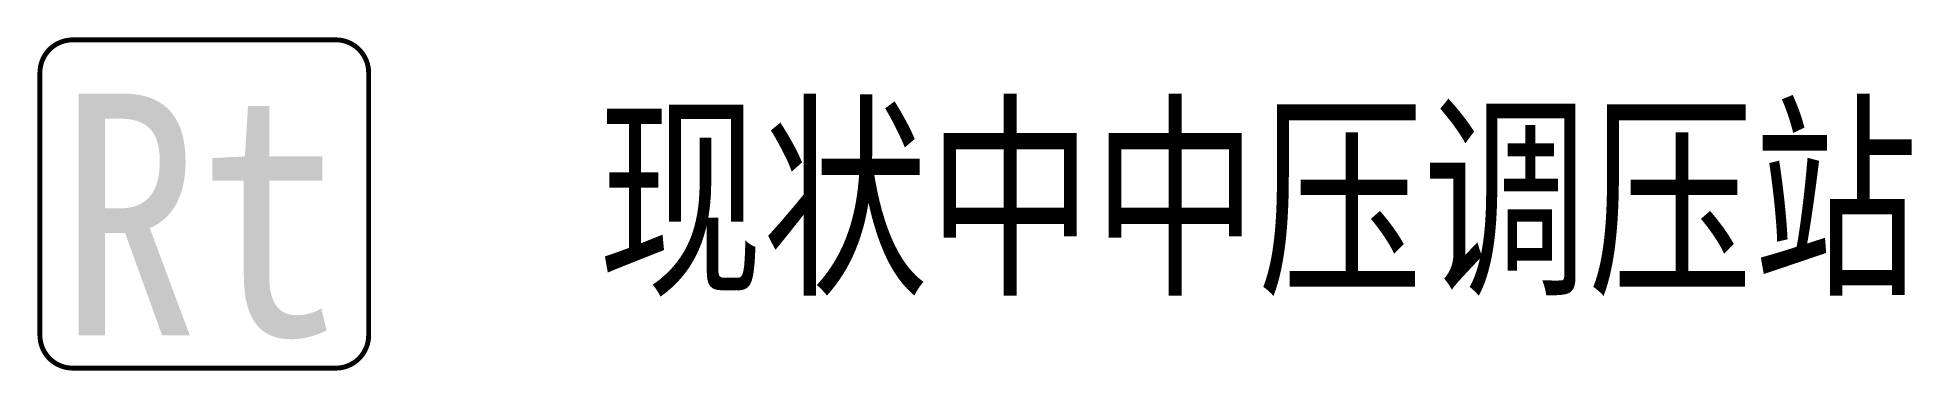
# Model space of a CAD drawing. Header units: millimetres. Extents: x -0.1 to 40.6, y -0.8 to 6.5.
import ezdxf

# ---------------------------------------------------------------- set-up
doc = ezdxf.new("R2010")
doc.units = ezdxf.units.MM
doc.layers.add('设施图块', color=7, linetype='Continuous')
doc.styles.add('设施块标注', font='SIMFANG.TTF', dxfattribs={"width": 0.75})

msp = doc.modelspace()

# ---------------------------------------------------------------- linework, layer by layer
at = {"layer": '设施图块', "color": 5, "const_width": 0.106}
msp.add_lwpolyline([(0, 5.705, -0.41422), (0.713, 6.419), (6.419, 6.419, -0.414214), (7.132, 5.705), (7.132, 0, -0.414214), (6.419, -0.713), (0.713, -0.713, -0.414214), (0, 0), (0, 5.705)], format="xyb", dxfattribs=at)

# ---------------------------------------------------------------- texts
at = {"layer": '设施图块', "color": 5, "style": '设施块标注', "width": 0.85}
msp.add_text('Rt', height=5.25, dxfattribs=at).set_placement((0.416, 0))
at = {"layer": '设施图块', "style": '设施块标注', "width": 0.75}
msp.add_attdef('现状中中压调压站', (12.105, 1.236), '现状中中压调压站', height=3.5, dxfattribs=at)

doc.saveas('drawing.dxf')
